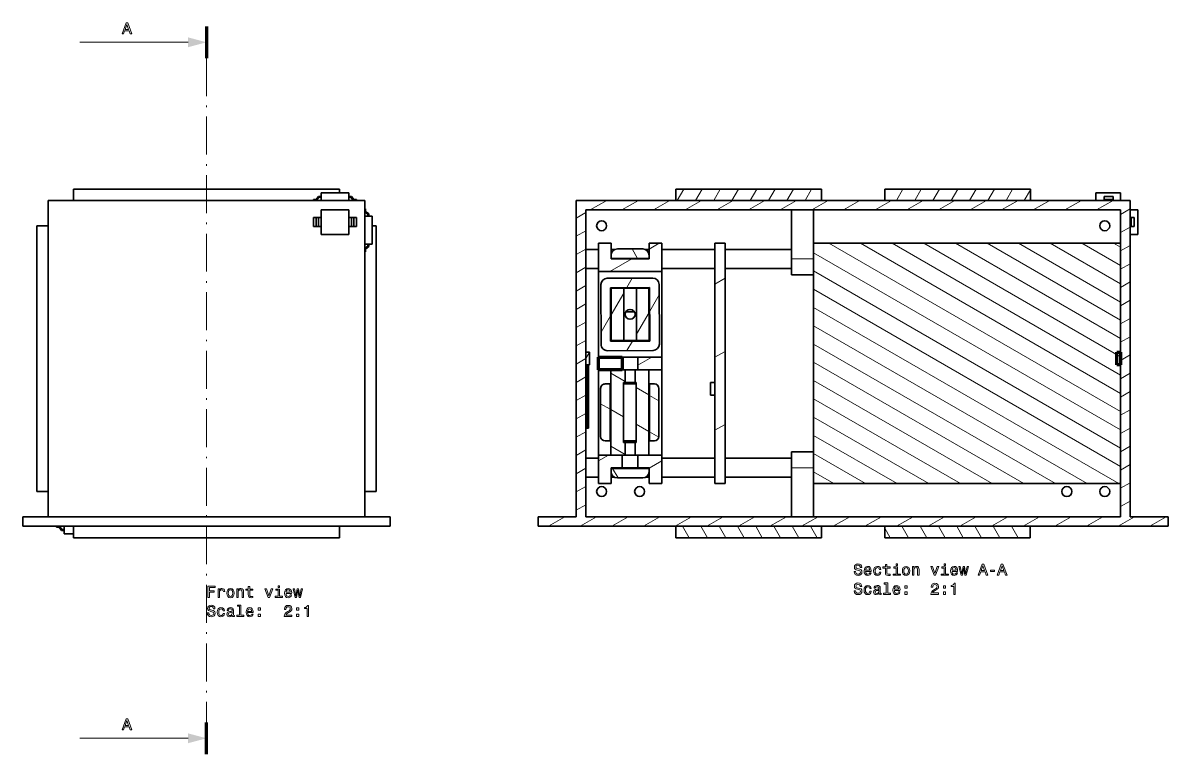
# Model space of a CAD drawing. Extents: x -455 to 391, y 29 to 260.
# Drawn here: x 29.1 to 391, y 28.7 to 259.8 of the extents above; entities that cross this region are included whole.
import ezdxf

# ---------------------------------------------------------------- set-up
doc = ezdxf.new("R2010")
doc.units = 0
doc.linetypes.add('DASHDOT', pattern=[18.5, 12, -3, 0.5, -3])

msp = doc.modelspace()

# ---------------------------------------------------------------- linework, layer by layer
at = {"color": 7, "lineweight": 100, "ltscale": 0.25}
for p, q in [((87.148, 258.707), (87.148, 248.707)), ((87.148, 28.707), (87.148, 38.707))]:
    msp.add_line(p, q, dxfattribs=at)
at = {"color": 7, "lineweight": 13}
for p, q in [((81.352, 253.707), (47.148, 253.707)), ((376.019, 136.964), (283.799, 190.207)), ((376.019, 142.738), (293.799, 190.207)), ((376.019, 148.511), (303.799, 190.207)), ((376.019, 154.285), (313.799, 190.207)), ((376.019, 160.058), (323.799, 190.207)), ((376.019, 165.832), (333.799, 190.207)), ((376.019, 171.605), (343.799, 190.207)), ((376.019, 177.379), (353.799, 190.207)), ((376.019, 131.191), (279.019, 187.194)), ((376.019, 125.417), (279.019, 181.42)), ((376.019, 119.644), (279.019, 175.647)), ((375.435, 114.207), (279.019, 169.873)), ((365.435, 114.207), (279.019, 164.1)), ((355.435, 114.207), (279.019, 158.326)), ((345.435, 114.207), (279.019, 152.553)), ((335.435, 114.207), (279.019, 146.779)), ((325.435, 114.207), (279.019, 141.006)), ((315.435, 114.207), (279.019, 135.232)), ((305.435, 114.207), (279.019, 129.459)), ((81.352, 33.707), (47.148, 33.707))]:
    msp.add_line(p, q, dxfattribs=at)
at = {"color": 7, "linetype": 'DASHDOT', "lineweight": 13}
msp.add_line((87.148, 248.707), (87.148, 38.707), dxfattribs=at)
at = {"color": 7, "lineweight": 35, "ltscale": 0.09}
for p, q in [((45.148, 203.707), (45.148, 207.307)), ((235.519, 207.307), (235.519, 203.707)), ((281.519, 207.307), (281.519, 203.707)), ((301.519, 207.307), (301.519, 203.707)), ((347.519, 207.307), (347.519, 203.707)), ((37.148, 195.707), (33.548, 195.707)), ((37.148, 111.707), (33.548, 111.707)), ((137.148, 111.707), (140.748, 111.707)), ((45.148, 97.107), (45.148, 100.707)), ((129.148, 97.107), (129.148, 100.707)), ((235.459, 100.707), (235.459, 97.107)), ((281.459, 100.707), (281.459, 97.107)), ((301.459, 100.707), (301.459, 97.107)), ((347.459, 100.707), (347.459, 97.107))]:
    msp.add_line(p, q, dxfattribs=at)
at = {"color": 7, "lineweight": 35}
for p, q in [((129.148, 207.307), (45.148, 207.307)), ((281.519, 207.307), (235.519, 207.307)), ((347.519, 207.307), (301.519, 207.307)), ((37.148, 203.707), (137.148, 203.707)), ((37.148, 203.707), (37.148, 103.707)), ((120.948, 203.707), (45.148, 203.707)), ((137.148, 103.707), (137.148, 203.707)), ((379.019, 203.707), (204.019, 203.707)), ((204.019, 203.707), (204.019, 103.707)), ((281.519, 203.707), (235.519, 203.707)), ((347.519, 203.707), (301.519, 203.707)), ((379.019, 203.707), (379.019, 103.707)), ((376.019, 200.707), (207.019, 200.707)), ((207.019, 200.707), (207.019, 103.707)), ((376.019, 200.707), (376.019, 103.707)), ((33.548, 195.707), (33.548, 111.707)), ((140.748, 195.707), (140.748, 111.707)), ((247.819, 114.207), (247.819, 190.207)), ((251.019, 114.207), (251.019, 190.207)), ((251.019, 188.207), (272.019, 188.207)), ((376.019, 190.207), (279.019, 190.207)), ((279.019, 190.207), (279.019, 114.207)), ((376.019, 190.207), (376.019, 114.207)), ((137.148, 187.507), (137.148, 111.707)), ((231.019, 181.207), (211.019, 181.207)), ((211.019, 154.207), (211.019, 181.207)), ((231.019, 123.207), (231.019, 181.207)), ((251.019, 182.207), (272.019, 182.207)), ((207.319, 151.707), (207.319, 131.707)), ((207.919, 151.707), (207.919, 131.707)), ((211.019, 123.207), (211.019, 150.207)), ((214.905, 123.207), (214.905, 150.207)), ((226.905, 150.207), (226.905, 123.207)), ((251.019, 122.207), (272.019, 122.207)), ((251.019, 116.207), (272.019, 116.207)), ((376.019, 114.207), (279.019, 114.207)), ((145.148, 103.707), (29.148, 103.707)), ((376.019, 103.707), (207.019, 103.707)), ((29.148, 100.707), (145.148, 100.707)), ((391.019, 100.707), (192.019, 100.707)), ((235.459, 100.707), (281.459, 100.707)), ((301.459, 100.707), (347.459, 100.707)), ((45.148, 97.107), (129.148, 97.107)), ((235.459, 97.107), (281.459, 97.107)), ((301.459, 97.107), (347.459, 97.107))]:
    msp.add_line(p, q, dxfattribs=at)
at = {"color": 7, "lineweight": 35, "ltscale": 0.03}
for p, q in [((129.148, 206.107), (129.148, 207.307)), ((139.548, 195.707), (140.748, 195.707)), ((207.019, 155.707), (208.219, 155.707)), ((376.019, 155.707), (374.819, 155.707)), ((207.019, 151.707), (208.219, 151.707)), ((376.019, 151.707), (374.819, 151.707))]:
    msp.add_line(p, q, dxfattribs=at)
at = {"color": 7, "lineweight": 13, "ltscale": 0.103923}
for p, q in [((235.886, 203.707), (237.965, 207.307)), ((241.66, 203.707), (243.738, 207.307)), ((247.433, 203.707), (249.512, 207.307)), ((253.207, 203.707), (255.285, 207.307)), ((258.98, 203.707), (261.059, 207.307)), ((264.754, 203.707), (266.832, 207.307)), ((270.527, 203.707), (272.606, 207.307)), ((276.301, 203.707), (278.379, 207.307)), ((305.168, 203.707), (307.247, 207.307)), ((322.489, 203.707), (324.567, 207.307)), ((328.262, 203.707), (330.341, 207.307)), ((334.036, 203.707), (336.114, 207.307)), ((339.809, 203.707), (341.888, 207.307)), ((239.697, 97.107), (237.618, 100.707)), ((245.47, 97.107), (243.392, 100.707)), ((251.244, 97.107), (249.165, 100.707)), ((257.017, 97.107), (254.939, 100.707)), ((262.791, 97.107), (260.712, 100.707)), ((268.564, 97.107), (266.486, 100.707)), ((274.338, 97.107), (272.259, 100.707)), ((280.111, 97.107), (278.033, 100.707)), ((308.979, 97.107), (306.9, 100.707)), ((314.752, 97.107), (312.674, 100.707)), ((320.526, 97.107), (318.448, 100.707)), ((326.299, 97.107), (324.221, 100.707)), ((332.073, 97.107), (329.995, 100.707)), ((337.846, 97.107), (335.768, 100.707)), ((343.62, 97.107), (341.542, 100.707))]:
    msp.add_line(p, q, dxfattribs=at)
at = {"color": 7, "lineweight": 13, "ltscale": 0.103922}
for p, q in [((310.942, 203.707), (313.02, 207.307)), ((316.715, 203.707), (318.794, 207.307))]:
    msp.add_line(p, q, dxfattribs=at)
at = {"color": 7, "lineweight": 13, "ltscale": 0.096797}
msp.add_line((345.583, 203.707), (347.519, 207.061), dxfattribs=at)
at = {"color": 7, "lineweight": 35, "ltscale": 0.0075}
for p, q in [((120.948, 204.007), (120.948, 203.707)), ((123.348, 204.707), (123.348, 205.007)), ((132.148, 205.007), (132.148, 204.707)), ((134.548, 203.707), (134.548, 204.007)), ((370.819, 203.707), (370.819, 204.007)), ((373.619, 204.007), (373.619, 203.707)), ((376.019, 204.707), (376.019, 205.007)), ((137.448, 201.107), (137.148, 201.107)), ((380.319, 200.707), (380.019, 200.707)), ((138.148, 198.707), (138.448, 198.707)), ((379.019, 198.307), (379.319, 198.307)), ((379.019, 195.507), (379.319, 195.507)), ((138.448, 189.907), (138.148, 189.907)), ((137.148, 187.507), (137.448, 187.507)), ((39.748, 100.707), (39.748, 100.407)), ((42.148, 99.407), (42.148, 99.707))]:
    msp.add_line(p, q, dxfattribs=at)
at = {"color": 7, "lineweight": 35, "ltscale": 0.02125}
for p, q in [((121.798, 204.007), (120.948, 204.007)), ((134.548, 204.007), (133.698, 204.007)), ((137.448, 200.257), (137.448, 201.107)), ((120.948, 198.307), (121.798, 198.307)), ((120.948, 195.507), (121.798, 195.507)), ((133.698, 198.307), (134.548, 198.307)), ((134.548, 195.507), (133.698, 195.507)), ((137.448, 187.507), (137.448, 188.357)), ((39.748, 100.407), (40.598, 100.407))]:
    msp.add_line(p, q, dxfattribs=at)
at = {"color": 7, "lineweight": 35, "ltscale": 0.025}
for p, q in [((120.948, 203.707), (121.948, 203.707)), ((123.348, 203.707), (123.348, 204.707)), ((132.148, 203.707), (132.148, 204.707)), ((133.548, 203.707), (134.548, 203.707)), ((370.819, 204.007), (370.819, 205.007)), ((373.619, 205.007), (373.619, 204.007)), ((376.019, 203.707), (376.019, 204.707)), ((137.148, 201.107), (137.148, 200.107)), ((379.019, 200.707), (380.019, 200.707)), ((137.148, 198.707), (138.148, 198.707)), ((379.319, 198.307), (380.319, 198.307)), ((379.319, 195.507), (380.319, 195.507)), ((137.148, 189.907), (138.148, 189.907)), ((137.148, 188.507), (137.148, 187.507)), ((215.019, 185.407), (215.019, 186.407)), ((227.019, 185.407), (227.019, 186.407)), ((215.019, 118.007), (215.019, 119.007)), ((227.019, 118.007), (227.019, 119.007)), ((42.148, 100.707), (42.148, 99.707))]:
    msp.add_line(p, q, dxfattribs=at)
at = {"color": 7, "lineweight": 35, "ltscale": 0.03125}
for p, q in [((122.548, 205.007), (121.798, 204.007)), ((121.948, 203.707), (122.698, 204.707)), ((132.798, 204.707), (133.548, 203.707)), ((133.698, 204.007), (132.948, 205.007)), ((137.148, 200.107), (138.148, 199.357)), ((138.448, 199.507), (137.448, 200.257)), ((138.148, 189.257), (137.148, 188.507)), ((137.448, 188.357), (138.448, 189.107)), ((40.598, 100.407), (41.348, 99.407)), ((41.498, 99.707), (40.748, 100.707))]:
    msp.add_line(p, q, dxfattribs=at)
at = {"color": 7, "lineweight": 35, "ltscale": 0.035}
for p, q in [((123.348, 203.707), (121.948, 203.707)), ((137.148, 189.907), (137.148, 188.507)), ((247.819, 146.207), (246.419, 146.207)), ((247.819, 142.207), (246.419, 142.207))]:
    msp.add_line(p, q, dxfattribs=at)
at = {"color": 7, "lineweight": 35, "ltscale": 0.02}
for p, q in [((123.348, 205.007), (122.548, 205.007)), ((132.948, 205.007), (132.148, 205.007)), ((138.448, 198.707), (138.448, 199.507)), ((122.548, 198.307), (123.348, 198.307)), ((122.548, 195.507), (123.348, 195.507)), ((132.148, 198.307), (132.948, 198.307)), ((132.948, 195.507), (132.148, 195.507)), ((138.448, 189.107), (138.448, 189.907)), ((41.348, 99.407), (42.148, 99.407))]:
    msp.add_line(p, q, dxfattribs=at)
at = {"color": 7, "lineweight": 35, "ltscale": 0.01625}
for p, q in [((122.698, 204.707), (123.348, 204.707)), ((132.148, 204.707), (132.798, 204.707)), ((138.148, 199.357), (138.148, 198.707)), ((138.148, 189.907), (138.148, 189.257)), ((42.148, 99.707), (41.498, 99.707))]:
    msp.add_line(p, q, dxfattribs=at)
at = {"color": 7, "lineweight": 35, "ltscale": 0.22}
for p, q in [((123.348, 206.107), (132.148, 206.107)), ((123.348, 203.707), (132.148, 203.707)), ((132.148, 200.707), (123.348, 200.707)), ((137.148, 198.707), (137.148, 189.907)), ((139.548, 198.707), (139.548, 189.907)), ((123.348, 192.907), (132.148, 192.907))]:
    msp.add_line(p, q, dxfattribs=at)
at = {"color": 7, "lineweight": 35, "ltscale": 0.0275}
for p, q in [((123.348, 205.007), (123.348, 206.107)), ((132.148, 205.007), (132.148, 206.107)), ((376.019, 205.007), (376.019, 206.107)), ((138.448, 198.707), (139.548, 198.707)), ((138.448, 189.907), (139.548, 189.907)), ((42.148, 99.407), (42.148, 98.307))]:
    msp.add_line(p, q, dxfattribs=at)
at = {"color": 7, "lineweight": 13, "ltscale": 0.15}
for p, q in [((208.425, 200.707), (213.621, 203.707)), ((218.425, 200.707), (223.621, 203.707)), ((228.425, 200.707), (233.621, 203.707)), ((238.425, 200.707), (243.621, 203.707)), ((248.425, 200.707), (253.621, 203.707)), ((258.425, 200.707), (263.621, 203.707)), ((268.425, 200.707), (273.621, 203.707)), ((278.425, 200.707), (283.621, 203.707)), ((288.425, 200.707), (293.621, 203.707)), ((298.425, 200.707), (303.621, 203.707)), ((308.425, 200.707), (313.621, 203.707)), ((318.425, 200.707), (323.621, 203.707)), ((328.425, 200.707), (333.621, 203.707)), ((338.425, 200.707), (343.621, 203.707)), ((348.425, 200.707), (353.621, 203.707)), ((358.425, 200.707), (363.621, 203.707)), ((368.425, 200.707), (373.621, 203.707)), ((195.22, 100.707), (200.416, 103.707)), ((205.22, 100.707), (210.416, 103.707)), ((215.22, 100.707), (220.416, 103.707)), ((225.22, 100.707), (230.416, 103.707)), ((235.22, 100.707), (240.416, 103.707)), ((245.22, 100.707), (250.416, 103.707)), ((255.22, 100.707), (260.416, 103.707)), ((265.22, 100.707), (270.416, 103.707)), ((275.22, 100.707), (280.416, 103.707)), ((285.22, 100.707), (290.416, 103.707)), ((295.22, 100.707), (300.416, 103.707)), ((305.22, 100.707), (310.416, 103.707)), ((315.22, 100.707), (320.416, 103.707)), ((325.22, 100.707), (330.416, 103.707)), ((335.22, 100.707), (340.416, 103.707)), ((345.22, 100.707), (350.416, 103.707)), ((355.22, 100.707), (360.416, 103.707)), ((365.22, 100.707), (370.416, 103.707)), ((375.22, 100.707), (380.416, 103.707)), ((385.22, 100.707), (390.416, 103.707))]:
    msp.add_line(p, q, dxfattribs=at)
at = {"color": 7, "lineweight": 35, "ltscale": 0.06}
for p, q in [((368.219, 203.707), (368.219, 206.107)), ((379.019, 198.307), (379.019, 200.707)), ((379.019, 192.907), (381.419, 192.907))]:
    msp.add_line(p, q, dxfattribs=at)
at = {"color": 7, "lineweight": 35, "ltscale": 0.195}
for p, q in [((376.019, 206.107), (368.219, 206.107)), ((123.348, 192.907), (123.348, 200.707)), ((132.148, 200.707), (132.148, 192.907)), ((381.419, 192.907), (381.419, 200.707))]:
    msp.add_line(p, q, dxfattribs=at)
at = {"color": 7, "lineweight": 35, "ltscale": 0.07}
for p, q in [((373.619, 205.007), (370.819, 205.007)), ((373.619, 204.007), (370.819, 204.007)), ((120.948, 198.307), (120.948, 195.507)), ((121.798, 198.307), (121.798, 195.507)), ((122.548, 198.307), (122.548, 195.507)), ((132.948, 198.307), (132.948, 195.507)), ((133.698, 198.307), (133.698, 195.507)), ((134.548, 198.307), (134.548, 195.507)), ((379.019, 198.307), (379.019, 195.507)), ((379.319, 198.307), (379.319, 195.507)), ((380.319, 198.307), (380.319, 195.507))]:
    msp.add_line(p, q, dxfattribs=at)
at = {"color": 7, "lineweight": 13, "ltscale": 0.086602}
for p, q in [((204.019, 198.163), (207.019, 199.895)), ((376.019, 193.545), (379.019, 195.277)), ((376.019, 187.771), (379.019, 189.503)), ((204.019, 180.843), (207.019, 182.575)), ((376.019, 176.224), (379.019, 177.956)), ((376.019, 170.451), (379.019, 172.183)), ((204.019, 157.749), (207.019, 159.481)), ((376.019, 153.13), (379.019, 154.862)), ((376.019, 147.357), (379.019, 149.089)), ((204.019, 140.428), (207.019, 142.16)), ((214.705, 137.723), (211.705, 139.455)), ((376.019, 130.036), (379.019, 131.768)), ((204.019, 117.334), (207.019, 119.066))]:
    msp.add_line(p, q, dxfattribs=at)
at = {"color": 7, "lineweight": 35, "ltscale": 0.3875}
for p, q in [((272.019, 185.207), (272.019, 200.707)), ((272.019, 119.207), (272.019, 103.707))]:
    msp.add_line(p, q, dxfattribs=at)
at = {"color": 7, "lineweight": 35, "ltscale": 0.2625}
for p, q in [((279.019, 190.207), (279.019, 200.707)), ((279.019, 114.207), (279.019, 103.707))]:
    msp.add_line(p, q, dxfattribs=at)
at = {"color": 7, "lineweight": 13, "ltscale": 0.086603}
for p, q in [((376.019, 199.318), (379.019, 201.05)), ((204.019, 192.39), (207.019, 194.122)), ((204.019, 186.616), (207.019, 188.348)), ((223.358, 185.407), (221.626, 188.407)), ((376.019, 181.998), (379.019, 183.73)), ((204.019, 175.069), (207.019, 176.801)), ((204.019, 169.296), (207.019, 171.028)), ((204.019, 163.522), (207.019, 165.254)), ((376.019, 164.677), (379.019, 166.409)), ((376.019, 158.904), (379.019, 160.636)), ((204.019, 151.975), (207.019, 153.707)), ((204.019, 146.202), (207.019, 147.934)), ((230.105, 140.379), (227.105, 142.111)), ((376.019, 141.583), (379.019, 143.315)), ((376.019, 135.81), (379.019, 137.542)), ((204.019, 134.655), (207.019, 136.387)), ((204.019, 128.881), (207.019, 130.613)), ((204.019, 123.108), (207.019, 124.84)), ((376.019, 124.263), (379.019, 125.995)), ((376.019, 118.489), (379.019, 120.221)), ((217.238, 116.007), (215.506, 119.007)), ((204.019, 111.561), (207.019, 113.293)), ((376.019, 112.716), (379.019, 114.448)), ((376.019, 106.942), (379.019, 108.674)), ((204.019, 105.787), (207.019, 107.519))]:
    msp.add_line(p, q, dxfattribs=at)
at = {"color": 7, "lineweight": 35, "ltscale": 0.027499}
msp.add_line((380.319, 200.707), (381.419, 200.707), dxfattribs=at)
at = {"color": 7, "lineweight": 35, "ltscale": 0.01875}
for p, q in [((121.798, 198.307), (122.548, 198.307)), ((121.798, 195.507), (122.548, 195.507)), ((132.948, 198.307), (133.698, 198.307)), ((133.698, 195.507), (132.948, 195.507))]:
    msp.add_line(p, q, dxfattribs=at)
at = {"color": 7, "lineweight": 35, "ltscale": 0.065}
msp.add_line((379.019, 192.907), (379.019, 195.507), dxfattribs=at)
at = {"color": 7, "lineweight": 35, "ltscale": 0.1}
for p, q in [((207.019, 188.207), (211.019, 188.207)), ((211.019, 190.207), (215.019, 190.207)), ((227.019, 190.207), (231.019, 190.207)), ((207.019, 182.207), (211.019, 182.207)), ((214.987, 175.934), (218.987, 175.95)), ((222.987, 175.965), (218.987, 175.95)), ((222.987, 175.965), (226.987, 175.98)), ((215.051, 159.434), (219.051, 159.45)), ((223.051, 159.465), (219.051, 159.45)), ((223.051, 159.465), (227.051, 159.481)), ((207.019, 155.707), (207.019, 151.707)), ((208.219, 155.707), (208.219, 151.707)), ((374.819, 155.707), (374.819, 151.707)), ((376.019, 155.707), (376.019, 151.707)), ((211.019, 154.207), (211.019, 150.207)), ((218.56, 150.207), (218.56, 154.207)), ((223.478, 150.207), (223.478, 154.207)), ((231.019, 154.207), (231.019, 150.207)), ((219.452, 146.207), (219.452, 150.207)), ((222.586, 146.207), (222.586, 150.207)), ((218.905, 145.707), (222.905, 145.707)), ((246.419, 146.207), (246.419, 142.207)), ((218.905, 127.707), (222.905, 127.707)), ((219.452, 123.207), (219.452, 127.207)), ((222.586, 123.207), (222.586, 127.207)), ((218.56, 119.207), (218.56, 123.207)), ((223.478, 119.207), (223.478, 123.207)), ((207.019, 122.207), (211.019, 122.207)), ((207.019, 116.207), (211.019, 116.207)), ((211.019, 114.207), (215.019, 114.207)), ((227.019, 114.207), (231.019, 114.207))]:
    msp.add_line(p, q, dxfattribs=at)
at = {"color": 7, "lineweight": 35, "ltscale": 0.225}
for p, q in [((211.019, 190.207), (211.019, 181.207)), ((231.019, 190.207), (231.019, 181.207)), ((211.019, 123.207), (211.019, 114.207)), ((231.019, 123.207), (231.019, 114.207))]:
    msp.add_line(p, q, dxfattribs=at)
at = {"color": 7, "lineweight": 35, "ltscale": 0.125}
for p, q in [((215.019, 190.207), (215.019, 185.207)), ((227.019, 190.207), (227.019, 185.207)), ((272.019, 180.207), (272.019, 185.207)), ((272.019, 119.207), (272.019, 124.207)), ((215.019, 119.207), (215.019, 114.207)), ((227.019, 119.207), (227.019, 114.207))]:
    msp.add_line(p, q, dxfattribs=at)
at = {"color": 7, "lineweight": 35, "ltscale": 0.028204}
for p, q in [((215.019, 188.207), (216.147, 188.207)), ((225.891, 188.207), (227.019, 188.207))]:
    msp.add_line(p, q, dxfattribs=at)
at = {"color": 7, "lineweight": 35, "ltscale": 0.2}
for p, q in [((225.019, 188.407), (217.019, 188.407)), ((225.019, 116.007), (217.019, 116.007))]:
    msp.add_line(p, q, dxfattribs=at)
at = {"color": 7, "lineweight": 13, "ltscale": 0.092949}
msp.add_line((227.019, 188.348), (230.239, 190.207), dxfattribs=at)
at = {"color": 7, "lineweight": 35, "ltscale": 0.42}
for p, q in [((231.019, 188.207), (247.819, 188.207)), ((231.019, 182.207), (247.819, 182.207)), ((231.019, 122.207), (247.819, 122.207)), ((231.019, 116.207), (247.819, 116.207))]:
    msp.add_line(p, q, dxfattribs=at)
at = {"color": 7, "lineweight": 35, "ltscale": 0.08}
for p, q in [((247.819, 190.207), (251.019, 190.207)), ((247.819, 114.207), (251.019, 114.207))]:
    msp.add_line(p, q, dxfattribs=at)
at = {"color": 7, "lineweight": 13, "ltscale": 0.352757}
msp.add_line((376.019, 183.152), (363.799, 190.207), dxfattribs=at)
at = {"color": 7, "lineweight": 13, "ltscale": 0.064082}
msp.add_line((376.019, 188.926), (373.799, 190.207), dxfattribs=at)
at = {"color": 7, "lineweight": 13, "ltscale": 0.2}
msp.add_line((214.65, 181.207), (221.578, 185.207), dxfattribs=at)
at = {"color": 7, "lineweight": 35, "ltscale": 0.005}
for p, q in [((215.019, 185.407), (215.019, 185.207)), ((214.705, 145.707), (214.905, 145.707)), ((226.905, 145.707), (227.105, 145.707)), ((214.705, 127.707), (214.905, 127.707)), ((226.905, 127.707), (227.105, 127.707)), ((215.019, 119.207), (215.019, 119.007))]:
    msp.add_line(p, q, dxfattribs=at)
at = {"color": 7, "lineweight": 35, "ltscale": 0.3}
for p, q in [((227.019, 185.407), (215.019, 185.407)), ((215.019, 185.207), (227.019, 185.207)), ((227.019, 119.007), (215.019, 119.007)), ((204.019, 103.707), (192.019, 103.707)), ((391.019, 103.707), (379.019, 103.707))]:
    msp.add_line(p, q, dxfattribs=at)
at = {"color": 7, "lineweight": 13, "ltscale": 0.175}
for p, q in [((272.019, 185.207), (279.019, 185.207)), ((272.019, 119.207), (279.019, 119.207))]:
    msp.add_line(p, q, dxfattribs=at)
at = {"color": 7, "lineweight": 35, "ltscale": 0.36}
for p, q in [((228.175, 179.185), (213.775, 179.13)), ((213.863, 156.23), (228.263, 156.285))]:
    msp.add_line(p, q, dxfattribs=at)
at = {"color": 7, "lineweight": 13, "ltscale": 0.086796}
for p, q in [((219.978, 176.154), (221.714, 179.16)), ((220.036, 156.254), (221.772, 159.26))]:
    msp.add_line(p, q, dxfattribs=at)
at = {"color": 7, "lineweight": 13, "ltscale": 0.092376}
for p, q in [((247.819, 177.263), (251.019, 179.111)), ((247.819, 154.169), (251.019, 156.017)), ((247.819, 131.075), (251.019, 132.923))]:
    msp.add_line(p, q, dxfattribs=at)
at = {"color": 7, "lineweight": 35, "ltscale": 0.175}
for p, q in [((272.019, 180.207), (279.019, 180.207)), ((272.019, 124.207), (279.019, 124.207))]:
    msp.add_line(p, q, dxfattribs=at)
at = {"color": 7, "lineweight": 35, "ltscale": 0.4725}
for p, q in [((211.855, 158.222), (211.783, 177.122)), ((230.183, 177.193), (230.255, 158.293))]:
    msp.add_line(p, q, dxfattribs=at)
at = {"color": 7, "lineweight": 35, "ltscale": 0.31}
for p, q in [((227.186, 176.181), (214.786, 176.134)), ((214.851, 159.234), (227.251, 159.281))]:
    msp.add_line(p, q, dxfattribs=at)
at = {"color": 7, "lineweight": 35, "ltscale": 0.4225}
for p, q in [((214.851, 159.234), (214.786, 176.134)), ((227.186, 176.181), (227.251, 159.281))]:
    msp.add_line(p, q, dxfattribs=at)
at = {"color": 7, "lineweight": 35, "ltscale": 0.4125}
for p, q in [((214.987, 175.934), (215.051, 159.434)), ((218.987, 175.95), (219.051, 159.45)), ((222.987, 175.965), (223.051, 159.465)), ((226.987, 175.98), (227.051, 159.481))]:
    msp.add_line(p, q, dxfattribs=at)
at = {"color": 7, "lineweight": 13, "ltscale": 0.198679}
for p, q in [((215.019, 167.565), (218.993, 174.447)), ((223.043, 161.462), (227.016, 168.344))]:
    msp.add_line(p, q, dxfattribs=at)
at = {"color": 7, "lineweight": 13, "ltscale": 0.149009}
for p, q in [((227.215, 168.688), (230.195, 173.85)), ((211.841, 162.059), (214.821, 167.221))]:
    msp.add_line(p, q, dxfattribs=at)
at = {"color": 7, "lineweight": 35, "ltscale": 0.068793}
msp.add_line((219.643, 168.457), (222.395, 168.457), dxfattribs=at)
at = {"color": 7, "lineweight": 13, "ltscale": 0.057735}
msp.add_line((207.019, 153.707), (208.174, 155.707), dxfattribs=at)
at = {"color": 7, "lineweight": 140, "ltscale": 0.03}
for p, q in [((374.819, 155.707), (376.019, 155.707)), ((376.019, 151.707), (374.819, 151.707))]:
    msp.add_line(p, q, dxfattribs=at)
at = {"color": 7, "lineweight": 140, "ltscale": 0.1}
for p, q in [((374.819, 151.707), (374.819, 155.707)), ((376.019, 155.707), (376.019, 151.707)), ((211.019, 150.207), (211.019, 154.207)), ((218.56, 154.207), (218.56, 150.207))]:
    msp.add_line(p, q, dxfattribs=at)
at = {"color": 7, "lineweight": 35, "ltscale": 0.188525}
for p, q in [((218.56, 154.207), (211.019, 154.207)), ((231.019, 154.207), (223.478, 154.207)), ((218.56, 150.207), (211.019, 150.207)), ((231.019, 150.207), (223.478, 150.207)), ((218.56, 123.207), (211.019, 123.207)), ((231.019, 123.207), (223.478, 123.207))]:
    msp.add_line(p, q, dxfattribs=at)
at = {"color": 7, "lineweight": 140, "ltscale": 0.188525}
for p, q in [((211.019, 154.207), (218.56, 154.207)), ((218.56, 150.207), (211.019, 150.207))]:
    msp.add_line(p, q, dxfattribs=at)
at = {"color": 7, "lineweight": 35, "ltscale": 0.115424}
for p, q in [((223.177, 154.207), (218.56, 154.207)), ((218.56, 123.207), (223.177, 123.207)), ((223.177, 119.207), (218.56, 119.207))]:
    msp.add_line(p, q, dxfattribs=at)
at = {"color": 7, "lineweight": 35, "ltscale": 0.007526}
for p, q in [((223.478, 154.207), (223.177, 154.207)), ((223.177, 123.207), (223.478, 123.207)), ((223.478, 119.207), (223.177, 119.207))]:
    msp.add_line(p, q, dxfattribs=at)
at = {"color": 7, "lineweight": 13, "ltscale": 0.12722}
msp.add_line((223.478, 151.663), (227.885, 154.207), dxfattribs=at)
at = {"color": 7, "lineweight": 35, "ltscale": 0.113683}
for p, q in [((219.452, 150.207), (214.905, 150.207)), ((214.905, 123.207), (219.452, 123.207))]:
    msp.add_line(p, q, dxfattribs=at)
at = {"color": 7, "lineweight": 13, "ltscale": 0.13127}
for p, q in [((219.452, 146.529), (214.905, 149.155)), ((219.452, 123.435), (214.905, 126.061))]:
    msp.add_line(p, q, dxfattribs=at)
at = {"color": 7, "lineweight": 35, "ltscale": 0.020393}
for p, q in [((220.268, 150.207), (219.452, 150.207)), ((220.268, 146.207), (219.452, 146.207)), ((219.452, 127.207), (220.268, 127.207)), ((219.452, 123.207), (220.268, 123.207))]:
    msp.add_line(p, q, dxfattribs=at)
at = {"color": 7, "lineweight": 35, "ltscale": 0.057957}
for p, q in [((222.586, 150.207), (220.268, 150.207)), ((222.586, 146.207), (220.268, 146.207)), ((220.268, 127.207), (222.586, 127.207)), ((220.268, 123.207), (222.586, 123.207))]:
    msp.add_line(p, q, dxfattribs=at)
at = {"color": 7, "lineweight": 35, "ltscale": 0.107967}
for p, q in [((226.905, 150.207), (222.586, 150.207)), ((222.586, 123.207), (226.905, 123.207))]:
    msp.add_line(p, q, dxfattribs=at)
at = {"color": 7, "lineweight": 35, "ltscale": 0.04}
for p, q in [((214.705, 145.707), (213.105, 145.707)), ((228.705, 145.707), (227.105, 145.707)), ((214.705, 127.707), (213.105, 127.707)), ((228.705, 127.707), (227.105, 127.707))]:
    msp.add_line(p, q, dxfattribs=at)
at = {"color": 7, "lineweight": 35, "ltscale": 0.45}
for p, q in [((214.705, 127.707), (214.705, 145.707)), ((227.105, 127.707), (227.105, 145.707))]:
    msp.add_line(p, q, dxfattribs=at)
at = {"color": 7, "lineweight": 35, "ltscale": 0.013683}
for p, q in [((219.452, 146.207), (218.905, 146.207)), ((218.905, 127.207), (219.452, 127.207))]:
    msp.add_line(p, q, dxfattribs=at)
at = {"color": 7, "lineweight": 35, "ltscale": 0.475}
for p, q in [((218.905, 127.207), (218.905, 146.207)), ((222.905, 146.207), (222.905, 127.207))]:
    msp.add_line(p, q, dxfattribs=at)
at = {"color": 7, "lineweight": 35, "ltscale": 0.007967}
for p, q in [((222.905, 146.207), (222.586, 146.207)), ((222.586, 127.207), (222.905, 127.207))]:
    msp.add_line(p, q, dxfattribs=at)
at = {"color": 7, "lineweight": 35, "ltscale": 0.38}
for p, q in [((211.705, 129.107), (211.705, 144.307)), ((230.105, 129.107), (230.105, 144.307))]:
    msp.add_line(p, q, dxfattribs=at)
at = {"color": 7, "lineweight": 13, "ltscale": 0.11547}
for p, q in [((226.905, 142.226), (222.905, 144.536)), ((218.905, 135.298), (214.905, 137.608)), ((226.905, 130.679), (222.905, 132.989)), ((227.019, 119.066), (231.019, 121.376))]:
    msp.add_line(p, q, dxfattribs=at)
at = {"color": 7, "lineweight": 35, "ltscale": 0.015}
msp.add_line((207.919, 131.707), (207.319, 131.707), dxfattribs=at)
at = {"color": 7, "lineweight": 13, "ltscale": 0.085887}
msp.add_line((230.08, 128.846), (227.105, 130.564), dxfattribs=at)
at = {"color": 7, "lineweight": 13, "ltscale": 0.091581}
msp.add_line((211.019, 121.376), (214.191, 123.207), dxfattribs=at)
at = {"color": 7, "lineweight": 13, "ltscale": 0.473889}
msp.add_line((295.435, 114.207), (279.019, 123.685), dxfattribs=at)
at = {"color": 7, "lineweight": 35, "ltscale": 0.088525}
for p, q in [((215.019, 119.207), (218.56, 119.207)), ((223.478, 119.207), (227.019, 119.207))]:
    msp.add_line(p, q, dxfattribs=at)
at = {"color": 7, "lineweight": 35, "ltscale": 0.028207}
for p, q in [((215.019, 116.207), (216.147, 116.207)), ((225.891, 116.207), (227.019, 116.207))]:
    msp.add_line(p, q, dxfattribs=at)
at = {"color": 7, "lineweight": 13, "ltscale": 0.185214}
msp.add_line((285.435, 114.207), (279.019, 117.912), dxfattribs=at)
at = {"color": 7, "lineweight": 35, "ltscale": 0.075}
for p, q in [((29.148, 103.707), (29.148, 100.707)), ((145.148, 100.707), (145.148, 103.707)), ((192.019, 103.707), (192.019, 100.707)), ((391.019, 103.707), (391.019, 100.707))]:
    msp.add_line(p, q, dxfattribs=at)
at = {"color": 7, "lineweight": 35, "ltscale": 0.074998}
msp.add_line((45.148, 98.307), (42.148, 98.307), dxfattribs=at)
at = {"color": 7, "lineweight": 13, "ltscale": 0.087328}
msp.add_line((303.205, 97.107), (301.459, 100.133), dxfattribs=at)
at = {"color": 7, "lineweight": 13, "ltscale": 0.007194}
msp.add_line((347.459, 100.458), (347.315, 100.707), dxfattribs=at)
at = {"color": 7, "lineweight": 13}
for points in [[(60.466, 256.332), (60.93, 256.332), (61.298, 257.361), (62.695, 257.361), (63.064, 256.332), (63.538, 256.332), (62.257, 259.837), (61.742, 259.837)], [(61.46, 257.79), (61.999, 259.333), (62.539, 257.79)], [(292.24, 86.406), (291.781, 86.406), (291.882, 85.871), (292.134, 85.478), (292.522, 85.241), (293.047, 85.155), (293.566, 85.236), (293.955, 85.458), (294.202, 85.806), (294.293, 86.265), (294.217, 86.678), (294.005, 86.945), (293.662, 87.122), (293.203, 87.253), (292.81, 87.349), (292.553, 87.46), (292.406, 87.621), (292.361, 87.873), (292.406, 88.1), (292.538, 88.272), (292.739, 88.388), (293.017, 88.428), (293.299, 88.378), (293.521, 88.241), (293.667, 88.015), (293.738, 87.707), (294.197, 87.707), (294.197, 87.717), (294.116, 88.191), (293.879, 88.544), (293.506, 88.766), (293.002, 88.842), (292.548, 88.766), (292.195, 88.554), (291.968, 88.226), (291.887, 87.803), (291.953, 87.424), (292.144, 87.167), (292.447, 86.996), (292.86, 86.865), (293.269, 86.749), (293.577, 86.638), (293.763, 86.476), (293.829, 86.214), (293.768, 85.947), (293.612, 85.745), (293.375, 85.619), (293.067, 85.579), (292.724, 85.634), (292.462, 85.795), (292.296, 86.058)], [(295.417, 86.476), (297.193, 86.476), (297.198, 86.683), (297.117, 87.263), (296.895, 87.697), (296.542, 87.959), (296.073, 88.055), (295.614, 87.954), (295.261, 87.672), (295.034, 87.213), (294.953, 86.607), (295.029, 85.987), (295.256, 85.533), (295.604, 85.251), (296.058, 85.155), (296.451, 85.221), (296.774, 85.392), (297.011, 85.664), (297.147, 86.027), (296.708, 86.027), (296.618, 85.826), (296.486, 85.674), (296.113, 85.553), (295.826, 85.609), (295.609, 85.785), (295.468, 86.073), (295.417, 86.461)], [(295.417, 86.85), (295.473, 87.198), (295.609, 87.455), (295.816, 87.611), (296.088, 87.667), (296.355, 87.611), (296.562, 87.455), (296.688, 87.198), (296.734, 86.85)], [(299.79, 87.061), (300.229, 87.061), (300.138, 87.465), (299.921, 87.783), (299.583, 87.979), (299.144, 88.055), (298.66, 87.954), (298.292, 87.672), (298.06, 87.213), (297.979, 86.597), (298.055, 85.987), (298.282, 85.533), (298.64, 85.251), (299.129, 85.155), (299.563, 85.231), (299.901, 85.442), (300.133, 85.775), (300.234, 86.219), (299.81, 86.219), (299.734, 85.937), (299.593, 85.725), (299.391, 85.594), (299.144, 85.553), (298.837, 85.619), (298.615, 85.821), (298.479, 86.149), (298.433, 86.612), (298.479, 87.066), (298.62, 87.394), (298.847, 87.596), (299.144, 87.667), (299.406, 87.621), (299.603, 87.505), (299.734, 87.313)], [(301.696, 87.49), (301.696, 86.133), (301.726, 85.695), (301.868, 85.392), (302.15, 85.216), (302.629, 85.155), (303.154, 85.18), (303.154, 85.563), (302.77, 85.533), (302.422, 85.574), (302.236, 85.7), (302.155, 85.911), (302.14, 86.209), (302.14, 87.49), (303.154, 87.49), (303.154, 87.868), (302.14, 87.868), (302.14, 88.66), (301.696, 88.66), (301.696, 87.868), (300.93, 87.868), (300.93, 87.49)], [(305.494, 85.624), (305.494, 87.868), (304.354, 87.868), (304.354, 87.49), (305.05, 87.49), (305.05, 85.624), (304.142, 85.624), (304.142, 85.251), (306.412, 85.251), (306.412, 85.624)], [(305.509, 88.872), (305.04, 88.872), (305.04, 88.368), (305.509, 88.368)], [(307.042, 86.602), (307.123, 85.987), (307.355, 85.533), (307.723, 85.251), (308.217, 85.155), (308.706, 85.251), (309.074, 85.528), (309.306, 85.982), (309.392, 86.602), (309.306, 87.218), (309.074, 87.677), (308.706, 87.954), (308.217, 88.055), (307.723, 87.954), (307.355, 87.672), (307.123, 87.218)], [(307.496, 86.607), (307.541, 87.061), (307.682, 87.389), (307.909, 87.591), (308.217, 87.661), (308.52, 87.591), (308.747, 87.394), (308.888, 87.061), (308.938, 86.607), (308.888, 86.149), (308.747, 85.816), (308.52, 85.614), (308.217, 85.548), (307.909, 85.614), (307.682, 85.816), (307.541, 86.149)], [(310.209, 85.251), (310.653, 85.251), (310.653, 86.814), (310.698, 87.172), (310.845, 87.435), (311.071, 87.596), (311.374, 87.656), (311.616, 87.606), (311.767, 87.47), (311.843, 87.243), (311.868, 86.94), (311.868, 85.251), (312.312, 85.251), (312.312, 87.031), (312.292, 87.389), (312.201, 87.687), (311.904, 87.959), (311.44, 88.055), (311.182, 88.02), (310.966, 87.924), (310.779, 87.762), (310.633, 87.545), (310.633, 87.959), (310.209, 87.959)], [(317.093, 85.251), (317.562, 85.251), (318.551, 87.959), (318.092, 87.959), (317.33, 85.775), (316.553, 87.959), (316.09, 87.959)], [(320.674, 85.624), (320.674, 87.868), (319.534, 87.868), (319.534, 87.49), (320.23, 87.49), (320.23, 85.624), (319.322, 85.624), (319.322, 85.251), (321.592, 85.251), (321.592, 85.624)], [(320.689, 88.872), (320.22, 88.872), (320.22, 88.368), (320.689, 88.368)], [(322.742, 86.476), (324.517, 86.476), (324.522, 86.683), (324.441, 87.263), (324.219, 87.697), (323.866, 87.959), (323.397, 88.055), (322.938, 87.954), (322.585, 87.672), (322.358, 87.213), (322.278, 86.607), (322.353, 85.987), (322.58, 85.533), (322.928, 85.251), (323.382, 85.155), (323.775, 85.221), (324.098, 85.392), (324.335, 85.664), (324.471, 86.027), (324.033, 86.027), (323.942, 85.826), (323.811, 85.674), (323.437, 85.553), (323.15, 85.609), (322.933, 85.785), (322.792, 86.073), (322.742, 86.461)], [(322.742, 86.85), (322.797, 87.198), (322.933, 87.455), (323.14, 87.611), (323.412, 87.667), (323.68, 87.611), (323.886, 87.455), (324.012, 87.198), (324.058, 86.85)], [(326.03, 85.251), (326.433, 87.551), (326.837, 85.251), (327.26, 85.251), (327.926, 87.959), (327.497, 87.959), (327.048, 85.659), (326.65, 87.959), (326.211, 87.959), (325.813, 85.659), (325.364, 87.959), (324.94, 87.959), (325.606, 85.251)], [(330.972, 85.251), (331.436, 85.251), (331.804, 86.28), (333.201, 86.28), (333.569, 85.251), (334.043, 85.251), (332.762, 88.756), (332.248, 88.756)], [(331.966, 86.708), (332.505, 88.252), (333.045, 86.708)], [(337.044, 85.251), (337.508, 85.251), (337.876, 86.28), (339.273, 86.28), (339.641, 85.251), (340.115, 85.251), (338.834, 88.756), (338.32, 88.756)], [(338.038, 86.708), (338.577, 88.252), (339.117, 86.708)], [(334.931, 86.406), (336.151, 86.406), (336.151, 86.804), (334.931, 86.804)], [(87.632, 78.251), (88.101, 78.251), (88.101, 79.86), (89.574, 79.86), (89.574, 80.278), (88.101, 80.278), (88.101, 81.327), (89.912, 81.327), (89.912, 81.751), (87.632, 81.751)], [(90.824, 78.251), (91.268, 78.251), (91.268, 79.799), (91.314, 80.172), (91.45, 80.44), (91.672, 80.601), (91.969, 80.656), (92.191, 80.621), (92.357, 80.52), (92.458, 80.349), (92.494, 80.117), (92.942, 80.117), (92.882, 80.525), (92.716, 80.818), (92.438, 80.994), (92.06, 81.055), (91.803, 81.015), (91.581, 80.914), (91.384, 80.742), (91.228, 80.51), (91.228, 80.959), (90.824, 80.959)], [(93.563, 79.602), (93.644, 78.987), (93.875, 78.533), (94.244, 78.251), (94.738, 78.155), (95.227, 78.251), (95.595, 78.528), (95.827, 78.982), (95.913, 79.602), (95.827, 80.218), (95.595, 80.677), (95.227, 80.954), (94.738, 81.055), (94.244, 80.954), (93.875, 80.672), (93.644, 80.218)], [(94.017, 79.607), (94.062, 80.061), (94.203, 80.389), (94.43, 80.591), (94.738, 80.661), (95.04, 80.591), (95.267, 80.394), (95.409, 80.061), (95.459, 79.607), (95.409, 79.149), (95.267, 78.816), (95.04, 78.614), (94.738, 78.548), (94.43, 78.614), (94.203, 78.816), (94.062, 79.149)], [(96.73, 78.251), (97.174, 78.251), (97.174, 79.814), (97.219, 80.172), (97.365, 80.435), (97.592, 80.596), (97.895, 80.656), (98.137, 80.606), (98.288, 80.47), (98.364, 80.243), (98.389, 79.94), (98.389, 78.251), (98.833, 78.251), (98.833, 80.031), (98.813, 80.389), (98.722, 80.687), (98.424, 80.959), (97.961, 81.055), (97.703, 81.02), (97.486, 80.924), (97.3, 80.762), (97.154, 80.545), (97.154, 80.959), (96.73, 80.959)], [(100.361, 80.49), (100.361, 79.133), (100.391, 78.695), (100.533, 78.392), (100.815, 78.216), (101.294, 78.155), (101.819, 78.18), (101.819, 78.563), (101.435, 78.533), (101.087, 78.574), (100.901, 78.7), (100.82, 78.911), (100.805, 79.209), (100.805, 80.49), (101.819, 80.49), (101.819, 80.868), (100.805, 80.868), (100.805, 81.66), (100.361, 81.66), (100.361, 80.868), (99.595, 80.868), (99.595, 80.49)], [(106.65, 78.251), (107.119, 78.251), (108.107, 80.959), (107.649, 80.959), (106.887, 78.775), (106.11, 80.959), (105.646, 80.959)], [(110.231, 78.624), (110.231, 80.868), (109.091, 80.868), (109.091, 80.49), (109.787, 80.49), (109.787, 78.624), (108.879, 78.624), (108.879, 78.251), (111.149, 78.251), (111.149, 78.624)], [(110.246, 81.872), (109.777, 81.872), (109.777, 81.368), (110.246, 81.368)], [(112.298, 79.476), (114.074, 79.476), (114.079, 79.683), (113.998, 80.263), (113.776, 80.697), (113.423, 80.959), (112.954, 81.055), (112.495, 80.954), (112.142, 80.672), (111.915, 80.213), (111.834, 79.607), (111.91, 78.987), (112.137, 78.533), (112.485, 78.251), (112.939, 78.155), (113.332, 78.221), (113.655, 78.392), (113.892, 78.664), (114.028, 79.027), (113.589, 79.027), (113.499, 78.826), (113.368, 78.674), (112.994, 78.553), (112.707, 78.609), (112.49, 78.785), (112.349, 79.073), (112.298, 79.461)], [(112.298, 79.85), (112.354, 80.198), (112.49, 80.455), (112.697, 80.611), (112.969, 80.667), (113.236, 80.611), (113.443, 80.455), (113.569, 80.198), (113.615, 79.85)], [(115.587, 78.251), (115.99, 80.551), (116.394, 78.251), (116.817, 78.251), (117.483, 80.959), (117.054, 80.959), (116.605, 78.659), (116.207, 80.959), (115.768, 80.959), (115.37, 78.659), (114.921, 80.959), (114.497, 80.959), (115.163, 78.251)], [(292.24, 80.359), (291.781, 80.359), (291.882, 79.824), (292.134, 79.431), (292.522, 79.194), (293.047, 79.108), (293.566, 79.189), (293.955, 79.411), (294.202, 79.759), (294.293, 80.218), (294.217, 80.631), (294.005, 80.899), (293.662, 81.075), (293.203, 81.206), (292.81, 81.302), (292.553, 81.413), (292.406, 81.574), (292.361, 81.826), (292.406, 82.053), (292.538, 82.225), (292.739, 82.341), (293.017, 82.381), (293.299, 82.331), (293.521, 82.195), (293.667, 81.968), (293.738, 81.66), (294.197, 81.66), (294.197, 81.67), (294.116, 82.144), (293.879, 82.497), (293.506, 82.719), (293.002, 82.795), (292.548, 82.719), (292.195, 82.507), (291.968, 82.179), (291.887, 81.756), (291.953, 81.378), (292.144, 81.12), (292.447, 80.949), (292.86, 80.818), (293.269, 80.702), (293.577, 80.591), (293.763, 80.429), (293.829, 80.167), (293.768, 79.9), (293.612, 79.698), (293.375, 79.572), (293.067, 79.532), (292.724, 79.587), (292.462, 79.749), (292.296, 80.011)], [(296.754, 81.015), (297.193, 81.015), (297.102, 81.418), (296.885, 81.736), (296.547, 81.932), (296.108, 82.008), (295.624, 81.907), (295.256, 81.625), (295.024, 81.166), (294.943, 80.551), (295.019, 79.94), (295.246, 79.486), (295.604, 79.204), (296.093, 79.108), (296.527, 79.184), (296.865, 79.396), (297.097, 79.728), (297.198, 80.172), (296.774, 80.172), (296.698, 79.89), (296.557, 79.678), (296.355, 79.547), (296.108, 79.507), (295.801, 79.572), (295.579, 79.774), (295.443, 80.102), (295.397, 80.566), (295.443, 81.02), (295.584, 81.347), (295.811, 81.549), (296.108, 81.62), (296.37, 81.574), (296.567, 81.458), (296.698, 81.267)], [(299.674, 79.557), (299.674, 79.542), (299.699, 79.37), (299.775, 79.249), (300.092, 79.154), (300.34, 79.194), (300.34, 79.537), (300.234, 79.522), (300.092, 79.587), (300.067, 79.789), (300.067, 81.191), (300.007, 81.549), (299.83, 81.801), (299.522, 81.953), (299.089, 82.008), (298.665, 81.948), (298.352, 81.776), (298.156, 81.509), (298.09, 81.156), (298.09, 81.125), (298.489, 81.125), (298.524, 81.337), (298.635, 81.489), (298.816, 81.579), (299.074, 81.615), (299.321, 81.589), (299.497, 81.514), (299.603, 81.383), (299.638, 81.201), (299.618, 80.989), (299.538, 80.883), (299.336, 80.833), (298.958, 80.793), (298.524, 80.702), (298.216, 80.54), (298.035, 80.288), (297.979, 79.915), (298.03, 79.582), (298.186, 79.335), (298.438, 79.179), (298.786, 79.123), (299.255, 79.229)], [(299.623, 80.152), (299.563, 79.89), (299.401, 79.688), (299.159, 79.557), (298.862, 79.512), (298.67, 79.537), (298.534, 79.618), (298.448, 79.759), (298.423, 79.955), (298.443, 80.132), (298.524, 80.258), (298.847, 80.399), (299.255, 80.46), (299.623, 80.581)], [(301.984, 82.452), (301.984, 79.577), (301.071, 79.577), (301.071, 79.204), (303.335, 79.204), (303.335, 79.577), (302.427, 79.577), (302.427, 82.825), (301.288, 82.825), (301.288, 82.452)], [(304.525, 80.429), (306.301, 80.429), (306.306, 80.636), (306.225, 81.216), (306.003, 81.65), (305.65, 81.912), (305.181, 82.008), (304.722, 81.907), (304.369, 81.625), (304.142, 81.166), (304.061, 80.561), (304.137, 79.94), (304.364, 79.486), (304.712, 79.204), (305.166, 79.108), (305.559, 79.174), (305.882, 79.345), (306.119, 79.618), (306.255, 79.981), (305.816, 79.981), (305.726, 79.779), (305.595, 79.628), (305.221, 79.507), (304.934, 79.562), (304.717, 79.739), (304.576, 80.026), (304.525, 80.414)], [(304.525, 80.803), (304.581, 81.151), (304.717, 81.408), (304.924, 81.564), (305.196, 81.62), (305.463, 81.564), (305.67, 81.408), (305.796, 81.151), (305.842, 80.803)], [(307.869, 81.161), (308.565, 81.161), (308.565, 81.912), (307.869, 81.912)], [(307.869, 79.204), (308.565, 79.204), (308.565, 79.955), (307.869, 79.955)], [(316.095, 79.204), (318.5, 79.204), (318.5, 79.638), (316.599, 79.638), (316.705, 79.875), (316.886, 80.071), (317.446, 80.429), (317.744, 80.581), (318.077, 80.798), (318.314, 81.05), (318.45, 81.347), (318.5, 81.685), (318.414, 82.109), (318.177, 82.442), (317.814, 82.654), (317.345, 82.729), (316.861, 82.643), (316.493, 82.406), (316.256, 82.028), (316.175, 81.529), (316.175, 81.458), (316.634, 81.458), (316.634, 81.499), (316.68, 81.842), (316.816, 82.094), (317.033, 82.255), (317.32, 82.311), (317.613, 82.26), (317.829, 82.134), (317.971, 81.937), (318.021, 81.69), (317.986, 81.458), (317.89, 81.262), (317.729, 81.09), (317.507, 80.939), (317.209, 80.777), (316.715, 80.465), (316.367, 80.132), (316.16, 79.728), (316.095, 79.219)], [(320.013, 81.161), (320.709, 81.161), (320.709, 81.912), (320.013, 81.912)], [(320.013, 79.204), (320.709, 79.204), (320.709, 79.955), (320.013, 79.955)], [(323.306, 79.204), (323.765, 79.204), (323.765, 82.729), (323.422, 82.729), (323.332, 82.422), (323.15, 82.215), (322.873, 82.094), (322.489, 82.053), (322.489, 81.695), (323.306, 81.695)], [(87.869, 73.359), (87.41, 73.359), (87.511, 72.824), (87.763, 72.431), (88.151, 72.194), (88.676, 72.108), (89.195, 72.189), (89.584, 72.411), (89.831, 72.759), (89.922, 73.218), (89.846, 73.631), (89.634, 73.899), (89.291, 74.075), (88.832, 74.206), (88.439, 74.302), (88.182, 74.413), (88.035, 74.574), (87.99, 74.826), (88.035, 75.053), (88.167, 75.225), (88.368, 75.341), (88.646, 75.381), (88.928, 75.331), (89.15, 75.195), (89.296, 74.968), (89.367, 74.66), (89.826, 74.66), (89.826, 74.67), (89.745, 75.144), (89.508, 75.497), (89.135, 75.719), (88.631, 75.795), (88.177, 75.719), (87.824, 75.507), (87.597, 75.179), (87.516, 74.756), (87.582, 74.378), (87.773, 74.12), (88.076, 73.949), (88.489, 73.818), (88.898, 73.702), (89.205, 73.591), (89.392, 73.429), (89.458, 73.167), (89.397, 72.9), (89.241, 72.698), (89.004, 72.572), (88.696, 72.532), (88.353, 72.587), (88.091, 72.749), (87.924, 73.011)], [(92.383, 74.015), (92.821, 74.015), (92.731, 74.418), (92.514, 74.736), (92.176, 74.932), (91.737, 75.008), (91.253, 74.907), (90.885, 74.625), (90.653, 74.166), (90.572, 73.551), (90.648, 72.94), (90.875, 72.486), (91.233, 72.204), (91.722, 72.108), (92.156, 72.184), (92.494, 72.396), (92.726, 72.728), (92.826, 73.172), (92.403, 73.172), (92.327, 72.89), (92.186, 72.678), (91.984, 72.547), (91.737, 72.507), (91.43, 72.572), (91.208, 72.774), (91.071, 73.102), (91.026, 73.566), (91.071, 74.02), (91.213, 74.347), (91.44, 74.549), (91.737, 74.62), (91.999, 74.574), (92.196, 74.458), (92.327, 74.267)], [(95.303, 72.557), (95.303, 72.542), (95.328, 72.37), (95.404, 72.249), (95.721, 72.154), (95.968, 72.194), (95.968, 72.537), (95.863, 72.522), (95.721, 72.587), (95.696, 72.789), (95.696, 74.191), (95.636, 74.549), (95.459, 74.801), (95.151, 74.953), (94.718, 75.008), (94.294, 74.948), (93.981, 74.776), (93.785, 74.509), (93.719, 74.156), (93.719, 74.125), (94.118, 74.125), (94.153, 74.337), (94.264, 74.489), (94.445, 74.579), (94.703, 74.615), (94.95, 74.589), (95.126, 74.514), (95.232, 74.383), (95.267, 74.201), (95.247, 73.989), (95.167, 73.883), (94.965, 73.833), (94.587, 73.793), (94.153, 73.702), (93.845, 73.54), (93.664, 73.288), (93.608, 72.915), (93.659, 72.582), (93.815, 72.335), (94.067, 72.179), (94.415, 72.123), (94.884, 72.229)], [(95.252, 73.152), (95.192, 72.89), (95.03, 72.688), (94.788, 72.557), (94.491, 72.512), (94.299, 72.537), (94.163, 72.618), (94.077, 72.759), (94.052, 72.955), (94.072, 73.132), (94.153, 73.258), (94.476, 73.399), (94.884, 73.46), (95.252, 73.581)], [(97.613, 75.452), (97.613, 72.577), (96.7, 72.577), (96.7, 72.204), (98.964, 72.204), (98.964, 72.577), (98.056, 72.577), (98.056, 75.825), (96.917, 75.825), (96.917, 75.452)], [(100.154, 73.429), (101.93, 73.429), (101.935, 73.636), (101.854, 74.216), (101.632, 74.65), (101.279, 74.912), (100.81, 75.008), (100.351, 74.907), (99.998, 74.625), (99.771, 74.166), (99.69, 73.561), (99.766, 72.94), (99.993, 72.486), (100.341, 72.204), (100.795, 72.108), (101.188, 72.174), (101.511, 72.345), (101.748, 72.618), (101.884, 72.981), (101.445, 72.981), (101.355, 72.779), (101.223, 72.628), (100.85, 72.507), (100.563, 72.562), (100.346, 72.739), (100.205, 73.026), (100.154, 73.414)], [(100.154, 73.803), (100.21, 74.151), (100.346, 74.408), (100.553, 74.564), (100.825, 74.62), (101.092, 74.564), (101.299, 74.408), (101.425, 74.151), (101.471, 73.803)], [(103.498, 74.161), (104.194, 74.161), (104.194, 74.912), (103.498, 74.912)], [(103.498, 72.204), (104.194, 72.204), (104.194, 72.955), (103.498, 72.955)], [(111.723, 72.204), (114.129, 72.204), (114.129, 72.638), (112.228, 72.638), (112.334, 72.875), (112.515, 73.071), (113.075, 73.429), (113.373, 73.581), (113.705, 73.798), (113.942, 74.05), (114.079, 74.347), (114.129, 74.685), (114.043, 75.109), (113.806, 75.442), (113.443, 75.654), (112.974, 75.729), (112.49, 75.643), (112.122, 75.406), (111.885, 75.028), (111.804, 74.529), (111.804, 74.458), (112.263, 74.458), (112.263, 74.499), (112.308, 74.842), (112.445, 75.094), (112.662, 75.255), (112.949, 75.311), (113.241, 75.26), (113.458, 75.134), (113.6, 74.937), (113.65, 74.69), (113.615, 74.458), (113.519, 74.262), (113.357, 74.09), (113.136, 73.939), (112.838, 73.777), (112.344, 73.465), (111.996, 73.132), (111.789, 72.728), (111.723, 72.219)], [(115.642, 74.161), (116.338, 74.161), (116.338, 74.912), (115.642, 74.912)], [(115.642, 72.204), (116.338, 72.204), (116.338, 72.955), (115.642, 72.955)], [(118.935, 72.204), (119.394, 72.204), (119.394, 75.729), (119.051, 75.729), (118.961, 75.422), (118.779, 75.215), (118.502, 75.094), (118.118, 75.053), (118.118, 74.695), (118.935, 74.695)], [(60.466, 36.332), (60.93, 36.332), (61.298, 37.361), (62.695, 37.361), (63.064, 36.332), (63.538, 36.332), (62.257, 39.837), (61.742, 39.837)], [(61.46, 37.79), (61.999, 39.333), (62.539, 37.79)]]:
    msp.add_lwpolyline(points, close=True, dxfattribs=at)
at = {"color": 7, "lineweight": 35}
for centre in [(212.019, 195.707), (371.019, 195.707), (221.019, 167.707), (221.019, 167.707), (212.019, 111.707), (224.019, 111.707), (359.019, 111.707), (371.019, 111.707)]:
    msp.add_circle(centre, 1.567, dxfattribs=at)
for centre, radius, start, end in [((217.019, 186.407), 2, 90, 179.99999), ((225.019, 186.407), 2, 360, 90), ((213.783, 177.13), 2, 90.22017, 180.22017), ((228.183, 177.185), 2, 0.22018, 90.22017), ((213.855, 158.23), 2, 180.22017, 270.22018), ((228.255, 158.285), 2, 270.22018, 0.22018), ((213.105, 144.307), 1.4, 90, 180.00001), ((228.705, 144.307), 1.4, 0, 90), ((213.105, 129.107), 1.4, 180.00001, 270), ((228.705, 129.107), 1.4, 270, 360), ((217.019, 118.007), 2, 180.00001, 270), ((225.019, 118.007), 2, 270, 360)]:
    msp.add_arc(centre, radius, start, end, dxfattribs=at)
at = {"color": 7, "lineweight": 13}
for points in [[(81.352, 252.155), (87.148, 253.707), (81.352, 255.26)], [(81.352, 32.155), (87.148, 33.707), (81.352, 35.26)]]:
    msp.add_solid(points, dxfattribs=at)

doc.saveas('drawing.dxf')
